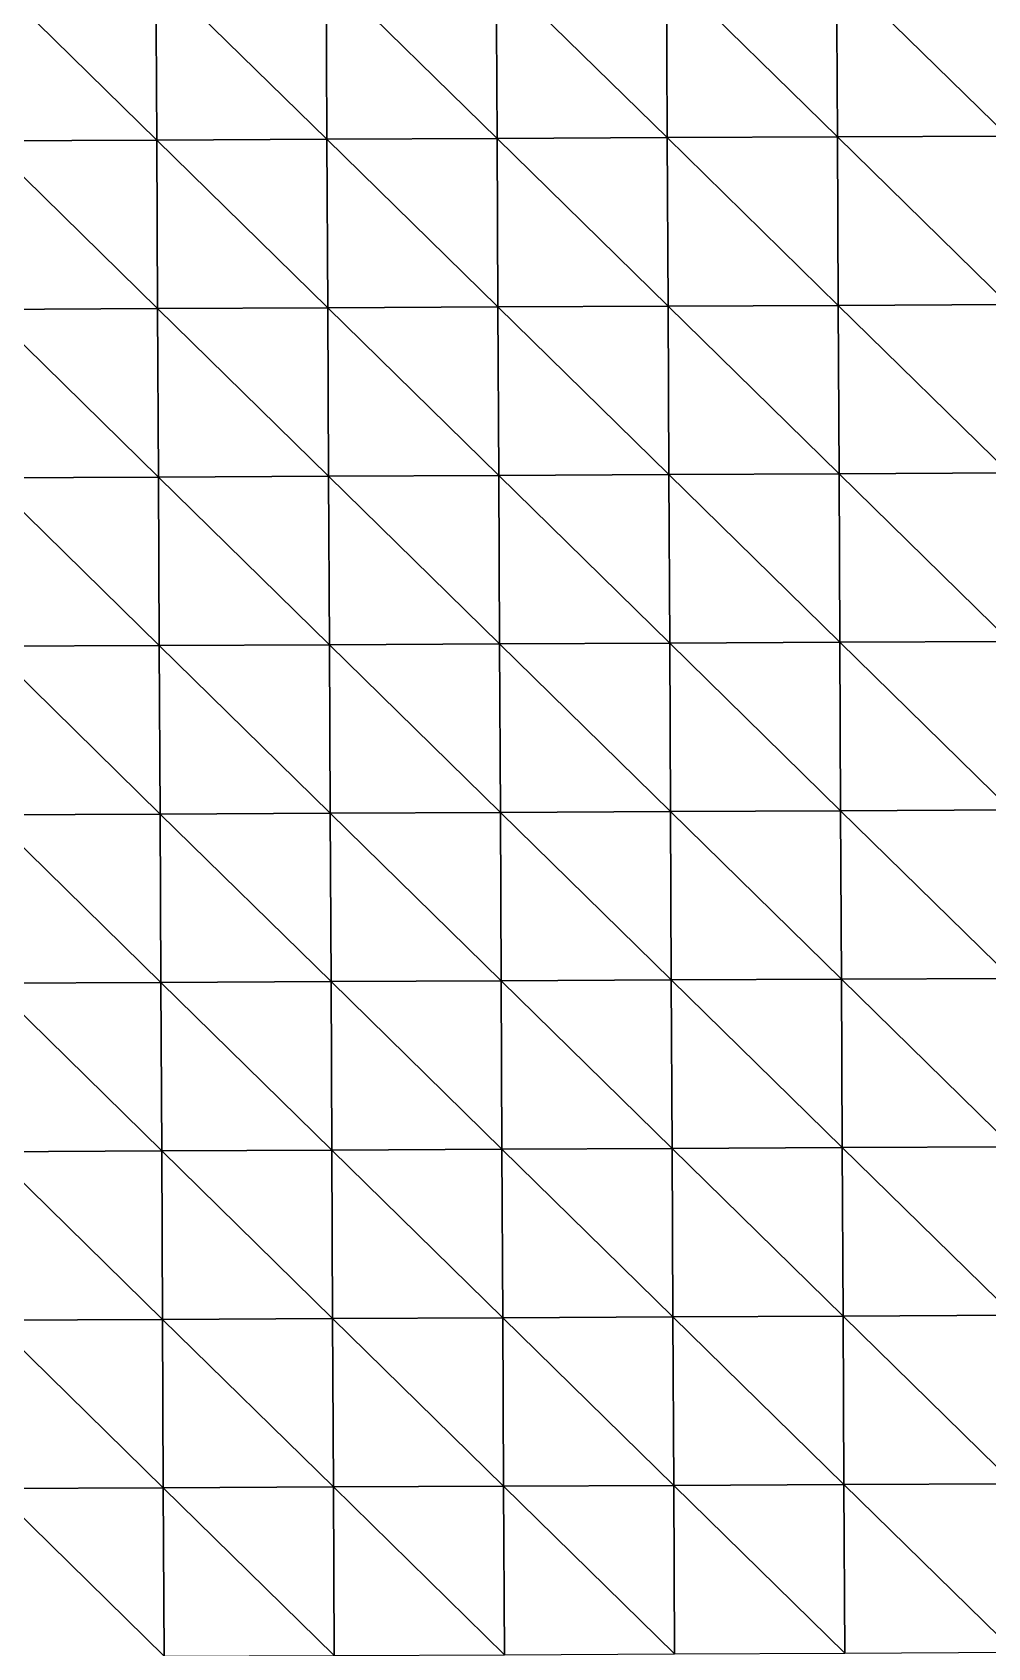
# Model space of a CAD drawing. Extents: x -372 to 678, y -263 to 741.
# Drawn here: x 76.1 to 146.7, y 502.2 to 621.4 of the extents above; entities that cross this region are included whole.
import ezdxf

# ---------------------------------------------------------------- set-up
doc = ezdxf.new("R2010")
doc.units = 0
doc.header["$LTSCALE"] = 0.0254
doc.layers.get('0').update_dxf_attribs({"linetype": 'CONTINUOUS'})
doc.layers.add('LOCATION_SNAPSHOT', color=144, linetype='CONTINUOUS')
doc.layers.add('LOCATION_TERRAIN', color=36, linetype='CONTINUOUS')

# ---------------------------------------------------------------- blocks, each defined once
blk = doc.blocks.new('LOCATION_SNAPSHOT_1')
at = {"color": 8}
mesh = blk.add_polyface(dxfattribs=at)
corners = [(-63.49, 214.77), (675.12, 740.67), (-66.01, 737.09), (677.64, 218.35)]
mesh.append_faces([[corners[k] for k in face] for face in [(0, 1, 2), (1, 0, 3)]], dxfattribs={"vtx0": -1, "color": 8})
blk = doc.blocks.new('LOCATION_TERRAIN_1')
at = {"color": 8}
mesh = blk.add_polyface(dxfattribs=at)
corners = [(123.01, 613.64, -6.41), (122.95, 626.07, -5.78), (110.39, 626.01, -6.32)]
mesh.append_faces([[corners[k] for k in face] for face in [(0, 1, 2)]], dxfattribs={"color": 8})
mesh = blk.add_polyface(dxfattribs=at)
corners = [(135.57, 613.7, -5.88), (135.51, 626.14, -5.31), (122.95, 626.07, -5.78)]
mesh.append_faces([[corners[k] for k in face] for face in [(0, 1, 2)]], dxfattribs={"color": 8})
mesh = blk.add_polyface(dxfattribs=at)
corners = [(135.57, 613.7, -5.88), (122.95, 626.07, -5.78), (123.01, 613.64, -6.41)]
mesh.append_faces([[corners[k] for k in face] for face in [(0, 1, 2)]], dxfattribs={"color": 8})
mesh = blk.add_polyface(dxfattribs=at)
corners = [(148.14, 613.76, -5.34), (148.08, 626.2, -4.87), (135.51, 626.14, -5.31)]
mesh.append_faces([[corners[k] for k in face] for face in [(0, 1, 2)]], dxfattribs={"color": 8})
mesh = blk.add_polyface(dxfattribs=at)
corners = [(148.14, 613.76, -5.34), (135.51, 626.14, -5.31), (135.57, 613.7, -5.88)]
mesh.append_faces([[corners[k] for k in face] for face in [(0, 1, 2)]], dxfattribs={"color": 8})
mesh = blk.add_polyface(dxfattribs=at)
corners = [(85.33, 613.46, -7.73), (85.27, 625.89, -7.42), (72.71, 625.83, -7.97)]
mesh.append_faces([[corners[k] for k in face] for face in [(0, 1, 2)]], dxfattribs={"color": 8})
mesh = blk.add_polyface(dxfattribs=at)
corners = [(85.33, 613.46, -7.73), (72.71, 625.83, -7.97), (72.77, 613.4, -8.17)]
mesh.append_faces([[corners[k] for k in face] for face in [(0, 1, 2)]], dxfattribs={"color": 8})
mesh = blk.add_polyface(dxfattribs=at)
corners = [(97.89, 613.52, -7.29), (97.83, 625.95, -6.87), (85.27, 625.89, -7.42)]
mesh.append_faces([[corners[k] for k in face] for face in [(0, 1, 2)]], dxfattribs={"color": 8})
mesh = blk.add_polyface(dxfattribs=at)
corners = [(97.89, 613.52, -7.29), (85.27, 625.89, -7.42), (85.33, 613.46, -7.73)]
mesh.append_faces([[corners[k] for k in face] for face in [(0, 1, 2)]], dxfattribs={"color": 8})
mesh = blk.add_polyface(dxfattribs=at)
corners = [(110.45, 613.58, -6.85), (110.39, 626.01, -6.32), (97.83, 625.95, -6.87)]
mesh.append_faces([[corners[k] for k in face] for face in [(0, 1, 2)]], dxfattribs={"color": 8})
mesh = blk.add_polyface(dxfattribs=at)
corners = [(110.45, 613.58, -6.85), (97.83, 625.95, -6.87), (97.89, 613.52, -7.29)]
mesh.append_faces([[corners[k] for k in face] for face in [(0, 1, 2)]], dxfattribs={"color": 8})
mesh = blk.add_polyface(dxfattribs=at)
corners = [(123.01, 613.64, -6.41), (110.39, 626.01, -6.32), (110.45, 613.58, -6.85)]
mesh.append_faces([[corners[k] for k in face] for face in [(0, 1, 2)]], dxfattribs={"color": 8})
mesh = blk.add_polyface(dxfattribs=at)
corners = [(85.39, 601.02, -8.03), (85.33, 613.46, -7.73), (72.77, 613.4, -8.17)]
mesh.append_faces([[corners[k] for k in face] for face in [(0, 1, 2)]], dxfattribs={"color": 8})
mesh = blk.add_polyface(dxfattribs=at)
corners = [(85.39, 601.02, -8.03), (72.77, 613.4, -8.17), (72.83, 600.96, -8.37)]
mesh.append_faces([[corners[k] for k in face] for face in [(0, 1, 2)]], dxfattribs={"color": 8})
mesh = blk.add_polyface(dxfattribs=at)
corners = [(97.95, 601.08, -7.7), (97.89, 613.52, -7.29), (85.33, 613.46, -7.73)]
mesh.append_faces([[corners[k] for k in face] for face in [(0, 1, 2)]], dxfattribs={"color": 8})
mesh = blk.add_polyface(dxfattribs=at)
corners = [(97.95, 601.08, -7.7), (85.33, 613.46, -7.73), (85.39, 601.02, -8.03)]
mesh.append_faces([[corners[k] for k in face] for face in [(0, 1, 2)]], dxfattribs={"color": 8})
mesh = blk.add_polyface(dxfattribs=at)
corners = [(110.51, 601.14, -7.37), (110.45, 613.58, -6.85), (97.89, 613.52, -7.29)]
mesh.append_faces([[corners[k] for k in face] for face in [(0, 1, 2)]], dxfattribs={"color": 8})
mesh = blk.add_polyface(dxfattribs=at)
corners = [(110.51, 601.14, -7.37), (97.89, 613.52, -7.29), (97.95, 601.08, -7.7)]
mesh.append_faces([[corners[k] for k in face] for face in [(0, 1, 2)]], dxfattribs={"color": 8})
mesh = blk.add_polyface(dxfattribs=at)
corners = [(123.07, 601.2, -7.04), (123.01, 613.64, -6.41), (110.45, 613.58, -6.85)]
mesh.append_faces([[corners[k] for k in face] for face in [(0, 1, 2)]], dxfattribs={"color": 8})
mesh = blk.add_polyface(dxfattribs=at)
corners = [(123.07, 601.2, -7.04), (110.45, 613.58, -6.85), (110.51, 601.14, -7.37)]
mesh.append_faces([[corners[k] for k in face] for face in [(0, 1, 2)]], dxfattribs={"color": 8})
mesh = blk.add_polyface(dxfattribs=at)
corners = [(135.63, 601.26, -6.46), (135.57, 613.7, -5.88), (123.01, 613.64, -6.41)]
mesh.append_faces([[corners[k] for k in face] for face in [(0, 1, 2)]], dxfattribs={"color": 8})
mesh = blk.add_polyface(dxfattribs=at)
corners = [(135.63, 601.26, -6.46), (123.01, 613.64, -6.41), (123.07, 601.2, -7.04)]
mesh.append_faces([[corners[k] for k in face] for face in [(0, 1, 2)]], dxfattribs={"color": 8})
mesh = blk.add_polyface(dxfattribs=at)
corners = [(148.2, 601.32, -5.8), (148.14, 613.76, -5.34), (135.57, 613.7, -5.88)]
mesh.append_faces([[corners[k] for k in face] for face in [(0, 1, 2)]], dxfattribs={"color": 8})
mesh = blk.add_polyface(dxfattribs=at)
corners = [(148.2, 601.32, -5.8), (135.57, 613.7, -5.88), (135.63, 601.26, -6.46)]
mesh.append_faces([[corners[k] for k in face] for face in [(0, 1, 2)]], dxfattribs={"color": 8})
mesh = blk.add_polyface(dxfattribs=at)
corners = [(98.01, 588.64, -6.83), (97.95, 601.08, -7.7), (85.39, 601.02, -8.03)]
mesh.append_faces([[corners[k] for k in face] for face in [(0, 1, 2)]], dxfattribs={"color": 8})
mesh = blk.add_polyface(dxfattribs=at)
corners = [(110.57, 588.71, -6.61), (110.51, 601.14, -7.37), (97.95, 601.08, -7.7)]
mesh.append_faces([[corners[k] for k in face] for face in [(0, 1, 2)]], dxfattribs={"color": 8})
mesh = blk.add_polyface(dxfattribs=at)
corners = [(110.57, 588.71, -6.61), (97.95, 601.08, -7.7), (98.01, 588.64, -6.83)]
mesh.append_faces([[corners[k] for k in face] for face in [(0, 1, 2)]], dxfattribs={"color": 8})
mesh = blk.add_polyface(dxfattribs=at)
corners = [(123.13, 588.77, -6.38), (123.07, 601.2, -7.04), (110.51, 601.14, -7.37)]
mesh.append_faces([[corners[k] for k in face] for face in [(0, 1, 2)]], dxfattribs={"color": 8})
mesh = blk.add_polyface(dxfattribs=at)
corners = [(123.13, 588.77, -6.38), (110.51, 601.14, -7.37), (110.57, 588.71, -6.61)]
mesh.append_faces([[corners[k] for k in face] for face in [(0, 1, 2)]], dxfattribs={"color": 8})
mesh = blk.add_polyface(dxfattribs=at)
corners = [(135.69, 588.83, -5.91), (135.63, 601.26, -6.46), (123.07, 601.2, -7.04)]
mesh.append_faces([[corners[k] for k in face] for face in [(0, 1, 2)]], dxfattribs={"color": 8})
mesh = blk.add_polyface(dxfattribs=at)
corners = [(135.69, 588.83, -5.91), (123.07, 601.2, -7.04), (123.13, 588.77, -6.38)]
mesh.append_faces([[corners[k] for k in face] for face in [(0, 1, 2)]], dxfattribs={"color": 8})
mesh = blk.add_polyface(dxfattribs=at)
corners = [(148.26, 588.89, -5.36), (148.2, 601.32, -5.8), (135.63, 601.26, -6.46)]
mesh.append_faces([[corners[k] for k in face] for face in [(0, 1, 2)]], dxfattribs={"color": 8})
mesh = blk.add_polyface(dxfattribs=at)
corners = [(148.26, 588.89, -5.36), (135.63, 601.26, -6.46), (135.69, 588.83, -5.91)]
mesh.append_faces([[corners[k] for k in face] for face in [(0, 1, 2)]], dxfattribs={"color": 8})
mesh = blk.add_polyface(dxfattribs=at)
corners = [(85.45, 588.58, -7.05), (85.39, 601.02, -8.03), (72.83, 600.96, -8.37)]
mesh.append_faces([[corners[k] for k in face] for face in [(0, 1, 2)]], dxfattribs={"color": 8})
mesh = blk.add_polyface(dxfattribs=at)
corners = [(85.45, 588.58, -7.05), (72.83, 600.96, -8.37), (72.89, 588.52, -7.28)]
mesh.append_faces([[corners[k] for k in face] for face in [(0, 1, 2)]], dxfattribs={"color": 8})
mesh = blk.add_polyface(dxfattribs=at)
corners = [(98.01, 588.64, -6.83), (85.39, 601.02, -8.03), (85.45, 588.58, -7.05)]
mesh.append_faces([[corners[k] for k in face] for face in [(0, 1, 2)]], dxfattribs={"color": 8})
mesh = blk.add_polyface(dxfattribs=at)
corners = [(85.51, 576.15, -6.04), (85.45, 588.58, -7.05), (72.89, 588.52, -7.28)]
mesh.append_faces([[corners[k] for k in face] for face in [(0, 1, 2)]], dxfattribs={"color": 8})
mesh = blk.add_polyface(dxfattribs=at)
corners = [(85.51, 576.15, -6.04), (72.89, 588.52, -7.28), (72.95, 576.09, -6.16)]
mesh.append_faces([[corners[k] for k in face] for face in [(0, 1, 2)]], dxfattribs={"color": 8})
mesh = blk.add_polyface(dxfattribs=at)
corners = [(98.07, 576.21, -5.93), (98.01, 588.64, -6.83), (85.45, 588.58, -7.05)]
mesh.append_faces([[corners[k] for k in face] for face in [(0, 1, 2)]], dxfattribs={"color": 8})
mesh = blk.add_polyface(dxfattribs=at)
corners = [(98.07, 576.21, -5.93), (85.45, 588.58, -7.05), (85.51, 576.15, -6.04)]
mesh.append_faces([[corners[k] for k in face] for face in [(0, 1, 2)]], dxfattribs={"color": 8})
mesh = blk.add_polyface(dxfattribs=at)
corners = [(110.63, 576.27, -5.81), (110.57, 588.71, -6.61), (98.01, 588.64, -6.83)]
mesh.append_faces([[corners[k] for k in face] for face in [(0, 1, 2)]], dxfattribs={"color": 8})
mesh = blk.add_polyface(dxfattribs=at)
corners = [(110.63, 576.27, -5.81), (98.01, 588.64, -6.83), (98.07, 576.21, -5.93)]
mesh.append_faces([[corners[k] for k in face] for face in [(0, 1, 2)]], dxfattribs={"color": 8})
mesh = blk.add_polyface(dxfattribs=at)
corners = [(123.19, 576.33, -5.7), (123.13, 588.77, -6.38), (110.57, 588.71, -6.61)]
mesh.append_faces([[corners[k] for k in face] for face in [(0, 1, 2)]], dxfattribs={"color": 8})
mesh = blk.add_polyface(dxfattribs=at)
corners = [(123.19, 576.33, -5.7), (110.57, 588.71, -6.61), (110.63, 576.27, -5.81)]
mesh.append_faces([[corners[k] for k in face] for face in [(0, 1, 2)]], dxfattribs={"color": 8})
mesh = blk.add_polyface(dxfattribs=at)
corners = [(135.75, 576.39, -5.33), (135.69, 588.83, -5.91), (123.13, 588.77, -6.38)]
mesh.append_faces([[corners[k] for k in face] for face in [(0, 1, 2)]], dxfattribs={"color": 8})
mesh = blk.add_polyface(dxfattribs=at)
corners = [(135.75, 576.39, -5.33), (123.13, 588.77, -6.38), (123.19, 576.33, -5.7)]
mesh.append_faces([[corners[k] for k in face] for face in [(0, 1, 2)]], dxfattribs={"color": 8})
mesh = blk.add_polyface(dxfattribs=at)
corners = [(148.32, 576.45, -4.89), (148.26, 588.89, -5.36), (135.69, 588.83, -5.91)]
mesh.append_faces([[corners[k] for k in face] for face in [(0, 1, 2)]], dxfattribs={"color": 8})
mesh = blk.add_polyface(dxfattribs=at)
corners = [(148.32, 576.45, -4.89), (135.69, 588.83, -5.91), (135.75, 576.39, -5.33)]
mesh.append_faces([[corners[k] for k in face] for face in [(0, 1, 2)]], dxfattribs={"color": 8})
mesh = blk.add_polyface(dxfattribs=at)
corners = [(85.57, 563.71, -5.03), (85.51, 576.15, -6.04), (72.95, 576.09, -6.16)]
mesh.append_faces([[corners[k] for k in face] for face in [(0, 1, 2)]], dxfattribs={"color": 8})
mesh = blk.add_polyface(dxfattribs=at)
corners = [(85.57, 563.71, -5.03), (72.95, 576.09, -6.16), (73.01, 563.65, -5.04)]
mesh.append_faces([[corners[k] for k in face] for face in [(0, 1, 2)]], dxfattribs={"color": 8})
mesh = blk.add_polyface(dxfattribs=at)
corners = [(98.13, 563.77, -5.03), (98.07, 576.21, -5.93), (85.51, 576.15, -6.04)]
mesh.append_faces([[corners[k] for k in face] for face in [(0, 1, 2)]], dxfattribs={"color": 8})
mesh = blk.add_polyface(dxfattribs=at)
corners = [(98.13, 563.77, -5.03), (85.51, 576.15, -6.04), (85.57, 563.71, -5.03)]
mesh.append_faces([[corners[k] for k in face] for face in [(0, 1, 2)]], dxfattribs={"color": 8})
mesh = blk.add_polyface(dxfattribs=at)
corners = [(110.69, 563.83, -5.02), (110.63, 576.27, -5.81), (98.07, 576.21, -5.93)]
mesh.append_faces([[corners[k] for k in face] for face in [(0, 1, 2)]], dxfattribs={"color": 8})
mesh = blk.add_polyface(dxfattribs=at)
corners = [(110.69, 563.83, -5.02), (98.07, 576.21, -5.93), (98.13, 563.77, -5.03)]
mesh.append_faces([[corners[k] for k in face] for face in [(0, 1, 2)]], dxfattribs={"color": 8})
mesh = blk.add_polyface(dxfattribs=at)
corners = [(123.25, 563.89, -5.01), (123.19, 576.33, -5.7), (110.63, 576.27, -5.81)]
mesh.append_faces([[corners[k] for k in face] for face in [(0, 1, 2)]], dxfattribs={"color": 8})
mesh = blk.add_polyface(dxfattribs=at)
corners = [(123.25, 563.89, -5.01), (110.63, 576.27, -5.81), (110.69, 563.83, -5.02)]
mesh.append_faces([[corners[k] for k in face] for face in [(0, 1, 2)]], dxfattribs={"color": 8})
mesh = blk.add_polyface(dxfattribs=at)
corners = [(135.81, 563.95, -4.76), (135.75, 576.39, -5.33), (123.19, 576.33, -5.7)]
mesh.append_faces([[corners[k] for k in face] for face in [(0, 1, 2)]], dxfattribs={"color": 8})
mesh = blk.add_polyface(dxfattribs=at)
corners = [(135.81, 563.95, -4.76), (123.19, 576.33, -5.7), (123.25, 563.89, -5.01)]
mesh.append_faces([[corners[k] for k in face] for face in [(0, 1, 2)]], dxfattribs={"color": 8})
mesh = blk.add_polyface(dxfattribs=at)
corners = [(148.38, 564.01, -4.42), (148.32, 576.45, -4.89), (135.75, 576.39, -5.33)]
mesh.append_faces([[corners[k] for k in face] for face in [(0, 1, 2)]], dxfattribs={"color": 8})
mesh = blk.add_polyface(dxfattribs=at)
corners = [(148.38, 564.01, -4.42), (135.75, 576.39, -5.33), (135.81, 563.95, -4.76)]
mesh.append_faces([[corners[k] for k in face] for face in [(0, 1, 2)]], dxfattribs={"color": 8})
mesh = blk.add_polyface(dxfattribs=at)
corners = [(85.63, 551.28, -4.33), (85.57, 563.71, -5.03), (73.01, 563.65, -5.04)]
mesh.append_faces([[corners[k] for k in face] for face in [(0, 1, 2)]], dxfattribs={"color": 8})
mesh = blk.add_polyface(dxfattribs=at)
corners = [(85.63, 551.28, -4.33), (73.01, 563.65, -5.04), (73.07, 551.22, -4.23)]
mesh.append_faces([[corners[k] for k in face] for face in [(0, 1, 2)]], dxfattribs={"color": 8})
mesh = blk.add_polyface(dxfattribs=at)
corners = [(98.19, 551.34, -4.27), (98.13, 563.77, -5.03), (85.57, 563.71, -5.03)]
mesh.append_faces([[corners[k] for k in face] for face in [(0, 1, 2)]], dxfattribs={"color": 8})
mesh = blk.add_polyface(dxfattribs=at)
corners = [(98.19, 551.34, -4.27), (85.57, 563.71, -5.03), (85.63, 551.28, -4.33)]
mesh.append_faces([[corners[k] for k in face] for face in [(0, 1, 2)]], dxfattribs={"color": 8})
mesh = blk.add_polyface(dxfattribs=at)
corners = [(110.75, 551.4, -4.17), (110.69, 563.83, -5.02), (98.13, 563.77, -5.03)]
mesh.append_faces([[corners[k] for k in face] for face in [(0, 1, 2)]], dxfattribs={"color": 8})
mesh = blk.add_polyface(dxfattribs=at)
corners = [(110.75, 551.4, -4.17), (98.13, 563.77, -5.03), (98.19, 551.34, -4.27)]
mesh.append_faces([[corners[k] for k in face] for face in [(0, 1, 2)]], dxfattribs={"color": 8})
mesh = blk.add_polyface(dxfattribs=at)
corners = [(123.31, 551.46, -4.07), (123.25, 563.89, -5.01), (110.69, 563.83, -5.02)]
mesh.append_faces([[corners[k] for k in face] for face in [(0, 1, 2)]], dxfattribs={"color": 8})
mesh = blk.add_polyface(dxfattribs=at)
corners = [(123.31, 551.46, -4.07), (110.69, 563.83, -5.02), (110.75, 551.4, -4.17)]
mesh.append_faces([[corners[k] for k in face] for face in [(0, 1, 2)]], dxfattribs={"color": 8})
mesh = blk.add_polyface(dxfattribs=at)
corners = [(135.87, 551.52, -3.87), (135.81, 563.95, -4.76), (123.25, 563.89, -5.01)]
mesh.append_faces([[corners[k] for k in face] for face in [(0, 1, 2)]], dxfattribs={"color": 8})
mesh = blk.add_polyface(dxfattribs=at)
corners = [(135.87, 551.52, -3.87), (123.25, 563.89, -5.01), (123.31, 551.46, -4.07)]
mesh.append_faces([[corners[k] for k in face] for face in [(0, 1, 2)]], dxfattribs={"color": 8})
mesh = blk.add_polyface(dxfattribs=at)
corners = [(148.44, 551.58, -3.64), (148.38, 564.01, -4.42), (135.81, 563.95, -4.76)]
mesh.append_faces([[corners[k] for k in face] for face in [(0, 1, 2)]], dxfattribs={"color": 8})
mesh = blk.add_polyface(dxfattribs=at)
corners = [(148.44, 551.58, -3.64), (135.81, 563.95, -4.76), (135.87, 551.52, -3.87)]
mesh.append_faces([[corners[k] for k in face] for face in [(0, 1, 2)]], dxfattribs={"color": 8})
mesh = blk.add_polyface(dxfattribs=at)
corners = [(85.69, 538.84, -3.65), (85.63, 551.28, -4.33), (73.07, 551.22, -4.23)]
mesh.append_faces([[corners[k] for k in face] for face in [(0, 1, 2)]], dxfattribs={"color": 8})
mesh = blk.add_polyface(dxfattribs=at)
corners = [(85.69, 538.84, -3.65), (73.07, 551.22, -4.23), (73.13, 538.78, -3.44)]
mesh.append_faces([[corners[k] for k in face] for face in [(0, 1, 2)]], dxfattribs={"color": 8})
mesh = blk.add_polyface(dxfattribs=at)
corners = [(98.25, 538.9, -3.53), (98.19, 551.34, -4.27), (85.63, 551.28, -4.33)]
mesh.append_faces([[corners[k] for k in face] for face in [(0, 1, 2)]], dxfattribs={"color": 8})
mesh = blk.add_polyface(dxfattribs=at)
corners = [(98.25, 538.9, -3.53), (85.63, 551.28, -4.33), (85.69, 538.84, -3.65)]
mesh.append_faces([[corners[k] for k in face] for face in [(0, 1, 2)]], dxfattribs={"color": 8})
mesh = blk.add_polyface(dxfattribs=at)
corners = [(110.81, 538.96, -3.32), (110.75, 551.4, -4.17), (98.19, 551.34, -4.27)]
mesh.append_faces([[corners[k] for k in face] for face in [(0, 1, 2)]], dxfattribs={"color": 8})
mesh = blk.add_polyface(dxfattribs=at)
corners = [(110.81, 538.96, -3.32), (98.19, 551.34, -4.27), (98.25, 538.9, -3.53)]
mesh.append_faces([[corners[k] for k in face] for face in [(0, 1, 2)]], dxfattribs={"color": 8})
mesh = blk.add_polyface(dxfattribs=at)
corners = [(123.37, 539.02, -3.11), (123.31, 551.46, -4.07), (110.75, 551.4, -4.17)]
mesh.append_faces([[corners[k] for k in face] for face in [(0, 1, 2)]], dxfattribs={"color": 8})
mesh = blk.add_polyface(dxfattribs=at)
corners = [(123.37, 539.02, -3.11), (110.75, 551.4, -4.17), (110.81, 538.96, -3.32)]
mesh.append_faces([[corners[k] for k in face] for face in [(0, 1, 2)]], dxfattribs={"color": 8})
mesh = blk.add_polyface(dxfattribs=at)
corners = [(135.93, 539.08, -2.97), (135.87, 551.52, -3.87), (123.31, 551.46, -4.07)]
mesh.append_faces([[corners[k] for k in face] for face in [(0, 1, 2)]], dxfattribs={"color": 8})
mesh = blk.add_polyface(dxfattribs=at)
corners = [(135.93, 539.08, -2.97), (123.31, 551.46, -4.07), (123.37, 539.02, -3.11)]
mesh.append_faces([[corners[k] for k in face] for face in [(0, 1, 2)]], dxfattribs={"color": 8})
mesh = blk.add_polyface(dxfattribs=at)
corners = [(148.5, 539.14, -2.85), (148.44, 551.58, -3.64), (135.87, 551.52, -3.87)]
mesh.append_faces([[corners[k] for k in face] for face in [(0, 1, 2)]], dxfattribs={"color": 8})
mesh = blk.add_polyface(dxfattribs=at)
corners = [(148.5, 539.14, -2.85), (135.87, 551.52, -3.87), (135.93, 539.08, -2.97)]
mesh.append_faces([[corners[k] for k in face] for face in [(0, 1, 2)]], dxfattribs={"color": 8})
mesh = blk.add_polyface(dxfattribs=at)
corners = [(123.43, 526.59, -2.15), (123.37, 539.02, -3.11), (110.81, 538.96, -3.32)]
mesh.append_faces([[corners[k] for k in face] for face in [(0, 1, 2)]], dxfattribs={"color": 8})
mesh = blk.add_polyface(dxfattribs=at)
corners = [(135.99, 526.65, -2.06), (135.93, 539.08, -2.97), (123.37, 539.02, -3.11)]
mesh.append_faces([[corners[k] for k in face] for face in [(0, 1, 2)]], dxfattribs={"color": 8})
mesh = blk.add_polyface(dxfattribs=at)
corners = [(135.99, 526.65, -2.06), (123.37, 539.02, -3.11), (123.43, 526.59, -2.15)]
mesh.append_faces([[corners[k] for k in face] for face in [(0, 1, 2)]], dxfattribs={"color": 8})
mesh = blk.add_polyface(dxfattribs=at)
corners = [(148.56, 526.71, -2.05), (148.5, 539.14, -2.85), (135.93, 539.08, -2.97)]
mesh.append_faces([[corners[k] for k in face] for face in [(0, 1, 2)]], dxfattribs={"color": 8})
mesh = blk.add_polyface(dxfattribs=at)
corners = [(148.56, 526.71, -2.05), (135.93, 539.08, -2.97), (135.99, 526.65, -2.06)]
mesh.append_faces([[corners[k] for k in face] for face in [(0, 1, 2)]], dxfattribs={"color": 8})
mesh = blk.add_polyface(dxfattribs=at)
corners = [(85.75, 526.4, -2.97), (85.69, 538.84, -3.65), (73.13, 538.78, -3.44)]
mesh.append_faces([[corners[k] for k in face] for face in [(0, 1, 2)]], dxfattribs={"color": 8})
mesh = blk.add_polyface(dxfattribs=at)
corners = [(85.75, 526.4, -2.97), (73.13, 538.78, -3.44), (73.19, 526.34, -2.65)]
mesh.append_faces([[corners[k] for k in face] for face in [(0, 1, 2)]], dxfattribs={"color": 8})
mesh = blk.add_polyface(dxfattribs=at)
corners = [(98.31, 526.46, -2.79), (98.25, 538.9, -3.53), (85.69, 538.84, -3.65)]
mesh.append_faces([[corners[k] for k in face] for face in [(0, 1, 2)]], dxfattribs={"color": 8})
mesh = blk.add_polyface(dxfattribs=at)
corners = [(98.31, 526.46, -2.79), (85.69, 538.84, -3.65), (85.75, 526.4, -2.97)]
mesh.append_faces([[corners[k] for k in face] for face in [(0, 1, 2)]], dxfattribs={"color": 8})
mesh = blk.add_polyface(dxfattribs=at)
corners = [(110.87, 526.52, -2.47), (110.81, 538.96, -3.32), (98.25, 538.9, -3.53)]
mesh.append_faces([[corners[k] for k in face] for face in [(0, 1, 2)]], dxfattribs={"color": 8})
mesh = blk.add_polyface(dxfattribs=at)
corners = [(110.87, 526.52, -2.47), (98.25, 538.9, -3.53), (98.31, 526.46, -2.79)]
mesh.append_faces([[corners[k] for k in face] for face in [(0, 1, 2)]], dxfattribs={"color": 8})
mesh = blk.add_polyface(dxfattribs=at)
corners = [(123.43, 526.59, -2.15), (110.81, 538.96, -3.32), (110.87, 526.52, -2.47)]
mesh.append_faces([[corners[k] for k in face] for face in [(0, 1, 2)]], dxfattribs={"color": 8})
mesh = blk.add_polyface(dxfattribs=at)
corners = [(85.81, 513.97, -2.65), (85.75, 526.4, -2.97), (73.19, 526.34, -2.65)]
mesh.append_faces([[corners[k] for k in face] for face in [(0, 1, 2)]], dxfattribs={"color": 8})
mesh = blk.add_polyface(dxfattribs=at)
corners = [(85.81, 513.97, -2.65), (73.19, 526.34, -2.65), (73.25, 513.91, -2.51)]
mesh.append_faces([[corners[k] for k in face] for face in [(0, 1, 2)]], dxfattribs={"color": 8})
mesh = blk.add_polyface(dxfattribs=at)
corners = [(98.37, 514.03, -2.42), (98.31, 526.46, -2.79), (85.75, 526.4, -2.97)]
mesh.append_faces([[corners[k] for k in face] for face in [(0, 1, 2)]], dxfattribs={"color": 8})
mesh = blk.add_polyface(dxfattribs=at)
corners = [(98.37, 514.03, -2.42), (85.75, 526.4, -2.97), (85.81, 513.97, -2.65)]
mesh.append_faces([[corners[k] for k in face] for face in [(0, 1, 2)]], dxfattribs={"color": 8})
mesh = blk.add_polyface(dxfattribs=at)
corners = [(110.93, 514.09, -2.09), (110.87, 526.52, -2.47), (98.31, 526.46, -2.79)]
mesh.append_faces([[corners[k] for k in face] for face in [(0, 1, 2)]], dxfattribs={"color": 8})
mesh = blk.add_polyface(dxfattribs=at)
corners = [(110.93, 514.09, -2.09), (98.31, 526.46, -2.79), (98.37, 514.03, -2.42)]
mesh.append_faces([[corners[k] for k in face] for face in [(0, 1, 2)]], dxfattribs={"color": 8})
mesh = blk.add_polyface(dxfattribs=at)
corners = [(123.49, 514.15, -1.76), (123.43, 526.59, -2.15), (110.87, 526.52, -2.47)]
mesh.append_faces([[corners[k] for k in face] for face in [(0, 1, 2)]], dxfattribs={"color": 8})
mesh = blk.add_polyface(dxfattribs=at)
corners = [(123.49, 514.15, -1.76), (110.87, 526.52, -2.47), (110.93, 514.09, -2.09)]
mesh.append_faces([[corners[k] for k in face] for face in [(0, 1, 2)]], dxfattribs={"color": 8})
mesh = blk.add_polyface(dxfattribs=at)
corners = [(136.05, 514.21, -1.67), (135.99, 526.65, -2.06), (123.43, 526.59, -2.15)]
mesh.append_faces([[corners[k] for k in face] for face in [(0, 1, 2)]], dxfattribs={"color": 8})
mesh = blk.add_polyface(dxfattribs=at)
corners = [(136.05, 514.21, -1.67), (123.43, 526.59, -2.15), (123.49, 514.15, -1.76)]
mesh.append_faces([[corners[k] for k in face] for face in [(0, 1, 2)]], dxfattribs={"color": 8})
mesh = blk.add_polyface(dxfattribs=at)
corners = [(148.62, 514.27, -1.67), (148.56, 526.71, -2.05), (135.99, 526.65, -2.06)]
mesh.append_faces([[corners[k] for k in face] for face in [(0, 1, 2)]], dxfattribs={"color": 8})
mesh = blk.add_polyface(dxfattribs=at)
corners = [(148.62, 514.27, -1.67), (135.99, 526.65, -2.06), (136.05, 514.21, -1.67)]
mesh.append_faces([[corners[k] for k in face] for face in [(0, 1, 2)]], dxfattribs={"color": 8})
mesh = blk.add_polyface(dxfattribs=at)
corners = [(98.43, 501.59, -2.09), (98.37, 514.03, -2.42), (85.81, 513.97, -2.65)]
mesh.append_faces([[corners[k] for k in face] for face in [(0, 1, 2)]], dxfattribs={"color": 8})
mesh = blk.add_polyface(dxfattribs=at)
corners = [(110.99, 501.65, -1.76), (110.93, 514.09, -2.09), (98.37, 514.03, -2.42)]
mesh.append_faces([[corners[k] for k in face] for face in [(0, 1, 2)]], dxfattribs={"color": 8})
mesh = blk.add_polyface(dxfattribs=at)
corners = [(110.99, 501.65, -1.76), (98.37, 514.03, -2.42), (98.43, 501.59, -2.09)]
mesh.append_faces([[corners[k] for k in face] for face in [(0, 1, 2)]], dxfattribs={"color": 8})
mesh = blk.add_polyface(dxfattribs=at)
corners = [(123.55, 501.71, -1.43), (123.49, 514.15, -1.76), (110.93, 514.09, -2.09)]
mesh.append_faces([[corners[k] for k in face] for face in [(0, 1, 2)]], dxfattribs={"color": 8})
mesh = blk.add_polyface(dxfattribs=at)
corners = [(123.55, 501.71, -1.43), (110.93, 514.09, -2.09), (110.99, 501.65, -1.76)]
mesh.append_faces([[corners[k] for k in face] for face in [(0, 1, 2)]], dxfattribs={"color": 8})
mesh = blk.add_polyface(dxfattribs=at)
corners = [(136.11, 501.77, -1.35), (136.05, 514.21, -1.67), (123.49, 514.15, -1.76)]
mesh.append_faces([[corners[k] for k in face] for face in [(0, 1, 2)]], dxfattribs={"color": 8})
mesh = blk.add_polyface(dxfattribs=at)
corners = [(136.11, 501.77, -1.35), (123.49, 514.15, -1.76), (123.55, 501.71, -1.43)]
mesh.append_faces([[corners[k] for k in face] for face in [(0, 1, 2)]], dxfattribs={"color": 8})
mesh = blk.add_polyface(dxfattribs=at)
corners = [(148.68, 501.83, -1.35), (148.62, 514.27, -1.67), (136.05, 514.21, -1.67)]
mesh.append_faces([[corners[k] for k in face] for face in [(0, 1, 2)]], dxfattribs={"color": 8})
mesh = blk.add_polyface(dxfattribs=at)
corners = [(148.68, 501.83, -1.35), (136.05, 514.21, -1.67), (136.11, 501.77, -1.35)]
mesh.append_faces([[corners[k] for k in face] for face in [(0, 1, 2)]], dxfattribs={"color": 8})
mesh = blk.add_polyface(dxfattribs=at)
corners = [(85.87, 501.53, -2.36), (85.81, 513.97, -2.65), (73.25, 513.91, -2.51)]
mesh.append_faces([[corners[k] for k in face] for face in [(0, 1, 2)]], dxfattribs={"color": 8})
mesh = blk.add_polyface(dxfattribs=at)
corners = [(85.87, 501.53, -2.36), (73.25, 513.91, -2.51), (73.31, 501.47, -2.45)]
mesh.append_faces([[corners[k] for k in face] for face in [(0, 1, 2)]], dxfattribs={"color": 8})
mesh = blk.add_polyface(dxfattribs=at)
corners = [(98.43, 501.59, -2.09), (85.81, 513.97, -2.65), (85.87, 501.53, -2.36)]
mesh.append_faces([[corners[k] for k in face] for face in [(0, 1, 2)]], dxfattribs={"color": 8})

msp = doc.modelspace()

# ---------------------------------------------------------------- block references
at = {"layer": 'LOCATION_SNAPSHOT', "color": 0}
msp.add_blockref('LOCATION_SNAPSHOT_1', (0, 0), dxfattribs=at)
at = {"layer": 'LOCATION_TERRAIN', "color": 0}
msp.add_blockref('LOCATION_TERRAIN_1', (0, 0), dxfattribs=at)

doc.saveas('drawing.dxf')
